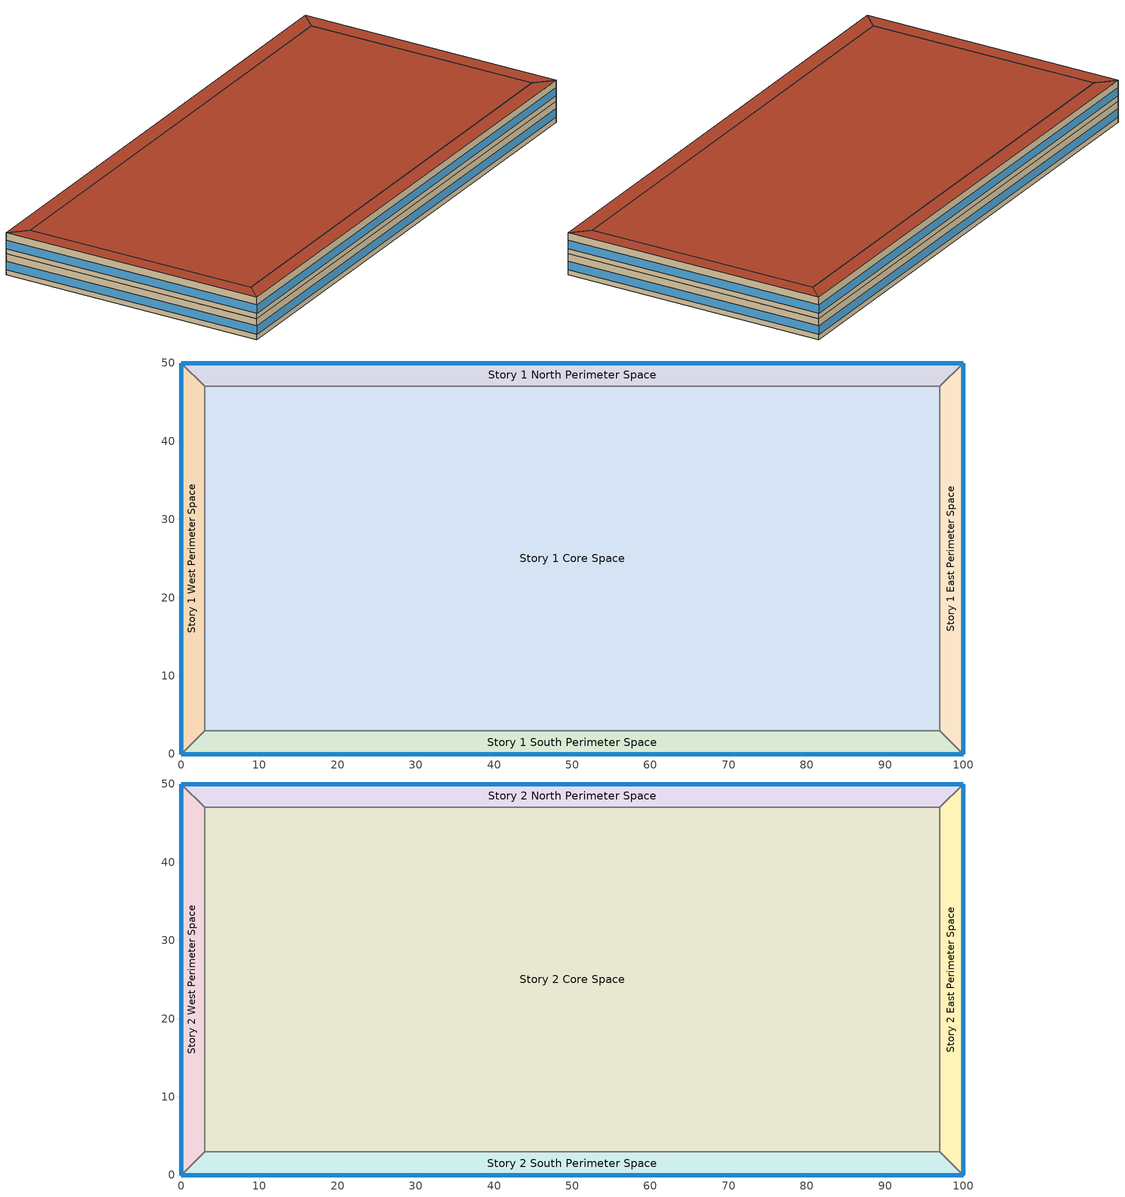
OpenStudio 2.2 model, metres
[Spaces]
Story 1 West Perimeter Space
 floor ground: 0,0 0,50 3,47 3,3 z0
 wall outside: 0,50 0,0 z0:4
 wall to Story 1 North Perimeter Space: 3,47 0,50 z0:4
 wall to Story 1 Core Space: 3,3 3,47 z0:4
 wall to Story 1 South Perimeter Space: 0,0 3,3 z0:4
 window: 0,49.97 0,0.03 z1:2.6
Story 1 North Perimeter Space
 floor ground: 0,50 100,50 97,47 3,47 z0
 wall outside: 100,50 0,50 z0:4
 wall to Story 1 East Perimeter Space: 97,47 100,50 z0:4
 wall to Story 1 Core Space: 3,47 97,47 z0:4
 window: 99.97,50 0.03,50 z1:2.6
Story 1 East Perimeter Space
 floor ground: 100,50 100,0 97,3 97,47 z0
 wall outside: 100,0 100,50 z0:4
 wall to Story 1 South Perimeter Space: 97,3 100,0 z0:4
 wall to Story 1 Core Space: 97,47 97,3 z0:4
 window: 100,0.03 100,49.97 z1:2.6
Story 1 South Perimeter Space
 floor ground: 100,0 0,0 3,3 97,3 z0
 wall outside: 0,0 100,0 z0:4
 wall to Story 1 Core Space: 97,3 3,3 z0:4
 window: 0.03,0 99.97,0 z1:2.6
Story 1 Core Space
 floor ground: 3,3 3,47 97,47 97,3 z0
Story 2 West Perimeter Space
 floor to Story 1 West Perimeter Space: 0,0 0,50 3,47 3,3 z4
 wall outside: 0,50 0,0 z4:8
 wall to Story 2 North Perimeter Space: 3,47 0,50 z4:8
 wall to Story 2 Core Space: 3,3 3,47 z4:8
 wall to Story 2 South Perimeter Space: 0,0 3,3 z4:8
 window: 0,49.97 0,0.03 z5:6.6
 roof outside: 3,3 3,47 0,50 0,0 z8
Story 2 North Perimeter Space
 floor to Story 1 North Perimeter Space: 0,50 100,50 97,47 3,47 z4
 wall outside: 100,50 0,50 z4:8
 wall to Story 2 East Perimeter Space: 97,47 100,50 z4:8
 wall to Story 2 Core Space: 3,47 97,47 z4:8
 window: 99.97,50 0.03,50 z5:6.6
 roof outside: 3,47 97,47 100,50 0,50 z8
Story 2 East Perimeter Space
 floor to Story 1 East Perimeter Space: 100,50 100,0 97,3 97,47 z4
 wall outside: 100,0 100,50 z4:8
 wall to Story 2 South Perimeter Space: 97,3 100,0 z4:8
 wall to Story 2 Core Space: 97,47 97,3 z4:8
 window: 100,0.03 100,49.97 z5:6.6
 roof outside: 97,47 97,3 100,0 100,50 z8
Story 2 South Perimeter Space
 floor to Story 1 South Perimeter Space: 100,0 0,0 3,3 97,3 z4
 wall outside: 0,0 100,0 z4:8
 wall to Story 2 Core Space: 97,3 3,3 z4:8
 window: 0.03,0 99.97,0 z5:6.6
 roof outside: 97,3 3,3 0,0 100,0 z8
Story 2 Core Space
 floor to Story 1 Core Space: 3,3 3,47 97,47 97,3 z4
 roof outside: 97,3 97,47 3,47 3,3 z8
[SizingPeriod:DesignDay] Barometric Pressure {Pa}=98934; Sky Clearness=0; Rain Indicator=0; Snow Indicator=0; Day of Month=21; Daylight Saving Time Indicator=0; Dry-Bulb Temperature Range Modifier Type=DefaultMultipliers
Name | Maximum Dry-Bulb Temperature {C} | Daily Dry-Bulb Temperature Range {deltaC} | Humidity Indicating Conditions at Maximum Dry-Bulb {BasedOnField A3} | Wind Speed {m/s} | Wind Direction {deg} | Month | Day Type | Humidity Indicating Type | Solar Model Indicator | ASHRAE Taub | ASHRAE Taud
Chicago Ohare Intl Ap Ann Clg .4% Condns WB=>MDB | 31.2 | 10.5 | 25.5 | 5.2 | 230 | 7 | SummerDesignDay | Wetbulb | ASHRAETau | 0.455 | 2.05
Chicago Ohare Intl Ap Ann Clg .4% Condns DP=>MDB | 28.9 | 10.5 | 23.8 | 5.2 | 230 | 7 | SummerDesignDay | Dewpoint | ASHRAETau | 0.455 | 2.05
Chicago Ohare Intl Ap Ann Htg Wind 99.6% Condns WS=>MCDB | -3.5 | 0 | -3.5 | 12.4 | 270 | 1 | WinterDesignDay | Wetbulb | ASHRAEClearSky
Chicago Ohare Intl Ap Ann Clg .4% Condns Enth=>MDB | 31.4 | 10.5 | 79200 | 5.2 | 230 | 7 | SummerDesignDay | Enthalpy | ASHRAETau | 0.455 | 2.05
Chicago Ohare Intl Ap Ann Hum_n 99.6% Condns DP=>MCDB | -19.2 | 0 | -25.7 | 4.9 | 270 | 1 | WinterDesignDay | Dewpoint | ASHRAEClearSky
Chicago Ohare Intl Ap Ann Clg .4% Condns DB=>MWB | 33.3 | 10.5 | 23.7 | 5.2 | 230 | 7 | SummerDesignDay | Wetbulb | ASHRAETau | 0.455 | 2.05
Chicago Ohare Intl Ap Ann Htg 99.6% Condns DB | -20 | 0 | -20 | 4.9 | 270 | 1 | WinterDesignDay | Wetbulb | ASHRAEClearSky
[Site]
Chicago Ohare Intl Ap: Latitude {deg}=41.98; Longitude {deg}=-87.92; Time Zone {hr}=-6; Elevation {m}=201
[Building]
OS:Building 1: Space Type=Baseline Model Space Type; Default Construction Set=ASHRAE_189.1-2009_ClimateZone 4-5 (mdoff)_ConstSet
[ClimateZones]
Climate Zone Institution Name 2=CEC; Climate Zone Document Name 2=California Climate Zone Descriptions; Climate Zone Document Year 2=1995
[Material]
Name | Roughness | Thickness | Conductivity | Density | Specific Heat | Thermal Absorptance | Solar Absorptance | Visible Absorptance
000_F08 Metal surface | Smooth | 0.0008 | 45.28 | 7824 | 500
000_F16 Acoustic tile | MediumSmooth | 0.0191 | 0.06 | 368 | 590
000_G01a 19mm gypsum board | MediumSmooth | 0.019 | 0.16 | 800 | 1090
000_G05 25mm wood | MediumSmooth | 0.0254 | 0.15 | 608 | 1630
000_I01 25mm insulation board | MediumRough | 0.0254 | 0.03 | 43 | 1210
000_M11 100mm lightweight concrete | MediumRough | 0.1016 | 0.53 | 1280 | 840
1/2IN Gypsum | Smooth | 0.0127 | 0.16 | 784.9 | 830 | 0.9 | 0.92 | 0.92
MAT-CC05 4 HW CONCRETE | Rough | 0.1016 | 1.311 | 2240 | 836.8 | 0.9 | 0.7 | 0.7
Metal Decking | MediumSmooth | 0.0015 | 45.006 | 7680 | 418.4 | 0.9 | 0.7 | 0.3
Roof Insulation [21] | MediumRough | 0.2105 | 0.049 | 265 | 836.8 | 0.9 | 0.7 | 0.7
Roof Membrane | VeryRough | 0.0095 | 0.16 | 1121.29 | 1460 | 0.9 | 0.7 | 0.7
Wall Insulation [39] | MediumRough | 0.1184 | 0.045 | 265 | 836.8 | 0.9 | 0.7 | 0.7
[Material:AirGap]
Name | Thermal Resistance
000_F04 Wall air space resistance | 0.15
000_F05 Ceiling air space resistance | 0.18
[Material:NoMass] Thermal Absorptance=0.9; Solar Absorptance=0.7
Name | Roughness | Thermal Resistance | Visible Absorptance
CP02 CARPET PAD | VeryRough | 0.2165 | 0.8
MAT-SHEATH | Rough | 0.3626 | 0.7
[WindowMaterial:Gas]
000_Air 13mm: Gas Type=Air; Thickness=0.0127
[WindowMaterial:Glazing] Optical Data Type=SpectralAverage; Thickness=0.003; Infrared Transmittance at Normal Incidence=0
Name | Solar Transmittance at Normal Incidence | Front Side Solar Reflectance at Normal Incidence | Back Side Solar Reflectance at Normal Incidence | Visible Transmittance at Normal Incidence | Front Side Visible Reflectance at Normal Incidence | Back Side Visible Reflectance at Normal Incidence | Front Side Infrared Hemispherical Emissivity | Back Side Infrared Hemispherical Emissivity | Conductivity | Dirt Correction Factor for Solar and Visible Transmittance | Solar Diffusing
000_Clear 3mm | 0.837 | 0.075 | 0.075 | 0.898 | 0.081 | 0.081 | 0.84 | 0.84 | 0.9
Theoretical Glass [207] | 0.3311 | 0.6189 | 0.6189 | 0.44 | 0.51 | 0.51 | 0.9 | 0.9 | 0.0133 | 1 | No
[Construction]
000_ExtSlabCarpet_4in_ClimateZone 1-8: MAT-CC05 4 HW CONCRETE, CP02 CARPET PAD
000_Exterior Door: 000_F08 Metal surface, 000_I01 25mm insulation board
000_Exterior Window: 000_Clear 3mm, 000_Air 13mm, 000_Clear 3mm
000_Interior Ceiling: 000_M11 100mm lightweight concrete, 000_F05 Ceiling air space resistance, 000_F16 Acoustic tile
000_Interior Door; 000_Interior Partition: 000_G05 25mm wood
000_Interior Floor: 000_F16 Acoustic tile, 000_F05 Ceiling air space resistance, 000_M11 100mm lightweight concrete
000_Interior Wall: 000_G01a 19mm gypsum board, 000_F04 Wall air space resistance, 000_G01a 19mm gypsum board
000_Interior Window: 000_Clear 3mm
ASHRAE_189.1-2009_ExtRoof_IEAD_ClimateZone 2-5: Roof Membrane, Roof Insulation [21], Metal Decking
ASHRAE_189.1-2009_ExtWall_SteelFrame_ClimateZone 4-8: MAT-SHEATH, Wall Insulation [39], 1/2IN Gypsum
ASHRAE_189.1-2009_ExtWindow_ClimateZone 4-5: Theoretical Glass [207]
[DefaultConstructionSet]
ASHRAE_189.1-2009_ClimateZone 4-5 (mdoff)_ConstSet: Default Exterior Surface Constructions=ASHRAE_189.1-2009_ClimateZone 4-5 (mdoff)_Exterior_DefSurfCons; Default Interior Surface Constructions=000_Interior_DefSurfCons; Default Ground Contact Surface Constructions=000_Ground_DefSurfCons; Default Exterior SubSurface Constructions=ASHRAE_189.1-2009_ClimateZone 4-5 (mdoff)_Exterior_DefSubCons; Default Interior SubSurface Constructions=000_Interior_DefSubCons; Interior Partition Construction=000_Interior Partition
[DefaultSubSurfaceConstructions] Glass Door Construction=000_Exterior Window; Skylight Construction=000_Exterior Window; Tubular Daylight Dome Construction=000_Interior Window; Tubular Daylight Diffuser Construction=000_Interior Window
Name | Fixed Window Construction | Operable Window Construction | Door Construction
000_Interior_DefSubCons | 000_Interior Window | 000_Interior Window | 000_Interior Door
ASHRAE_189.1-2009_ClimateZone 4-5 (mdoff)_Exterior_DefSubCons | ASHRAE_189.1-2009_ExtWindow_ClimateZone 4-5 | ASHRAE_189.1-2009_ExtWindow_ClimateZone 4-5 | 000_Exterior Door
[DefaultSurfaceConstructions]
Name | Floor Construction | Wall Construction | Roof Ceiling Construction
000_Ground_DefSurfCons | 000_ExtSlabCarpet_4in_ClimateZone 1-8 | 000_ExtSlabCarpet_4in_ClimateZone 1-8 | 000_ExtSlabCarpet_4in_ClimateZone 1-8
000_Interior_DefSurfCons | 000_Interior Floor | 000_Interior Wall | 000_Interior Ceiling
ASHRAE_189.1-2009_ClimateZone 4-5 (mdoff)_Exterior_DefSurfCons | 000_ExtSlabCarpet_4in_ClimateZone 1-8 | ASHRAE_189.1-2009_ExtWall_SteelFrame_ClimateZone 4-8 | ASHRAE_189.1-2009_ExtRoof_IEAD_ClimateZone 2-5
[BuildingStory] Nominal Floor to Floor Height {m}=4
Name | Nominal Z Coordinate {m}
Story 1 | 0
Story 2 | 4
[Space]
Name | Building Story | Thermal Zone
Story 1 West Perimeter Space | Story 1 | Thermal Zone 4
Story 1 North Perimeter Space | Story 1 | Thermal Zone 10
Story 1 East Perimeter Space | Story 1 | Thermal Zone 7
Story 1 South Perimeter Space | Story 1 | Thermal Zone 6
Story 1 Core Space | Story 1 | Thermal Zone 8
Story 2 West Perimeter Space | Story 2 | Thermal Zone 2
Story 2 North Perimeter Space | Story 2 | Thermal Zone 9
Story 2 East Perimeter Space | Story 2 | Thermal Zone 3
Story 2 South Perimeter Space | Story 2 | Thermal Zone 1
Story 2 Core Space | Story 2 | Thermal Zone 5
[ThermalZone] Thermostat=Thermostat Setpoint Dual Setpoint 1; Use Ideal Air Loads=No
Thermal Zone 1; Thermal Zone 2; Thermal Zone 3; Thermal Zone 4; Thermal Zone 5; Thermal Zone 6; Thermal Zone 7; Thermal Zone 8; Thermal Zone 9; Thermal Zone 10
[Sizing:Zone] Zone Cooling Design Supply Air Temperature Input Method=SupplyAirTemperature; Zone Cooling Design Supply Air Temperature {C}=14; Zone Cooling Design Supply Air Temperature Difference {deltaC}=11.11; Zone Heating Design Supply Air Temperature Input Method=SupplyAirTemperature; Zone Heating Design Supply Air Temperature {C}=40; Zone Heating Design Supply Air Temperature Difference {deltaC}=11.11; Zone Cooling Design Supply Air Humidity Ratio {kg-H2O/kg-air}=0.0085; Zone Heating Design Supply Air Humidity Ratio {kg-H2O/kg-air}=0.008; Cooling Design Air Flow Method=DesignDay; Heating Design Air Flow Method=DesignDay; Account for Dedicated Outdoor Air System=No; Dedicated Outdoor Air System Control Strategy=NeutralSupplyAir; Dedicated Outdoor Air Low Setpoint Temperature for Design {C}=Autosize; Dedicated Outdoor Air High Setpoint Temperature for Design {C}=Autosize
Thermal Zone 1; Thermal Zone 2; Thermal Zone 3; Thermal Zone 4; Thermal Zone 5; Thermal Zone 6; Thermal Zone 7; Thermal Zone 8; Thermal Zone 9; Thermal Zone 10
[Zone equipment]
Thermal Zone 1: Zone HVAC Packaged Terminal Heat Pump 4
Thermal Zone 2: Zone HVAC Packaged Terminal Heat Pump 10
Thermal Zone 3: Zone HVAC Packaged Terminal Heat Pump 6
Thermal Zone 4: Zone HVAC Packaged Terminal Heat Pump 9
Thermal Zone 5: Zone HVAC Packaged Terminal Heat Pump 5
Thermal Zone 6: Zone HVAC Packaged Terminal Heat Pump 3
Thermal Zone 7: Zone HVAC Packaged Terminal Heat Pump 8
Thermal Zone 8: Zone HVAC Packaged Terminal Heat Pump 2
Thermal Zone 9: Zone HVAC Packaged Terminal Heat Pump 7
Thermal Zone 10: Zone HVAC Packaged Terminal Heat Pump 1
[Fan:ConstantVolume] Pressure Rise {Pa}=300; Maximum Flow Rate {m3/s}=AutoSize
Name | Availability Schedule
Fan Constant Volume 1 | Always_On
Fan Constant Volume 2 | Always_On 1
Fan Constant Volume 3 | Always_On 2
Fan Constant Volume 4 | Always_On 3
Fan Constant Volume 5 | Always_On 4
Fan Constant Volume 6 | Always_On 5
Fan Constant Volume 7 | Always_On 6
Fan Constant Volume 8 | Always_On 7
Fan Constant Volume 9 | Always_On 8
Fan Constant Volume 10 | Always_On 9
[Coil:Heating:Electric]
Name | Availability Schedule
Coil Heating Electric 1 | Always_On
Coil Heating Electric 2 | Always_On 1
Coil Heating Electric 3 | Always_On 2
Coil Heating Electric 4 | Always_On 3
Coil Heating Electric 5 | Always_On 4
Coil Heating Electric 6 | Always_On 5
Coil Heating Electric 7 | Always_On 6
Coil Heating Electric 8 | Always_On 7
Coil Heating Electric 9 | Always_On 8
Coil Heating Electric 10 | Always_On 9
[Coil:Cooling:DX:SingleSpeed] Rated Total Cooling Capacity {W}=autosize; Rated Sensible Heat Ratio=autosize; Rated COP {W/W}=3; Rated Air Flow Rate {m3/s}=autosize; Rated Evaporator Fan Power Per Volume Flow Rate {W/(m3/s)}=773.3; Condenser Type=AirCooled; Evaporative Condenser Effectiveness=0; Evaporative Condenser Air Flow Rate {m3/s}=Autosize; Evaporative Condenser Pump Rated Power Consumption {W}=Autosize; Crankcase Heater Capacity {W}=0; Maximum Outdoor Dry-Bulb Temperature for Crankcase Heater Operation {C}=0; Basin Heater Capacity {W/K}=0; Basin Heater Setpoint Temperature {C}=10
Name | Availability Schedule | Total Cooling Capacity Function of Temperature Curve | Total Cooling Capacity Function of Flow Fraction Curve | Energy Input Ratio Function of Temperature Curve | Energy Input Ratio Function of Flow Fraction Curve | Part Load Fraction Correlation Curve
Coil Cooling DX Single Speed 1 | Always_On | Curve Biquadratic 1 | Curve Quadratic 1 | Curve Biquadratic 2 | Curve Quadratic 2 | Curve Quadratic 3
Coil Cooling DX Single Speed 2 | Always_On 1 | Curve Biquadratic 3 | Curve Quadratic 6 | Curve Biquadratic 4 | Curve Quadratic 7 | Curve Quadratic 8
Coil Cooling DX Single Speed 3 | Always_On 2 | Curve Biquadratic 5 | Curve Quadratic 11 | Curve Biquadratic 6 | Curve Quadratic 12 | Curve Quadratic 13
Coil Cooling DX Single Speed 4 | Always_On 3 | Curve Biquadratic 7 | Curve Quadratic 16 | Curve Biquadratic 8 | Curve Quadratic 17 | Curve Quadratic 18
Coil Cooling DX Single Speed 5 | Always_On 4 | Curve Biquadratic 9 | Curve Quadratic 21 | Curve Biquadratic 10 | Curve Quadratic 22 | Curve Quadratic 23
Coil Cooling DX Single Speed 6 | Always_On 5 | Curve Biquadratic 11 | Curve Quadratic 26 | Curve Biquadratic 12 | Curve Quadratic 27 | Curve Quadratic 28
Coil Cooling DX Single Speed 7 | Always_On 6 | Curve Biquadratic 13 | Curve Quadratic 31 | Curve Biquadratic 14 | Curve Quadratic 32 | Curve Quadratic 33
Coil Cooling DX Single Speed 8 | Always_On 7 | Curve Biquadratic 15 | Curve Quadratic 36 | Curve Biquadratic 16 | Curve Quadratic 37 | Curve Quadratic 38
Coil Cooling DX Single Speed 9 | Always_On 8 | Curve Biquadratic 17 | Curve Quadratic 41 | Curve Biquadratic 18 | Curve Quadratic 42 | Curve Quadratic 43
Coil Cooling DX Single Speed 10 | Always_On 9 | Curve Biquadratic 19 | Curve Quadratic 46 | Curve Biquadratic 20 | Curve Quadratic 47 | Curve Quadratic 48
[Coil:Heating:DX:SingleSpeed] Rated Total Heating Capacity {W}=Autosize; Rated COP {W/W}=5; Rated Air Flow Rate {m3/s}=Autosize; Rated Supply Fan Power Per Volume Flow Rate {W/(m3/s)}=773.3; Defrost Strategy=Resistive; Defrost Control=Timed; Defrost Time Period Fraction=0.166667; Resistive Defrost Heater Capacity {W}=2000
Name | Availability Schedule | Total Heating Capacity Function of Temperature Curve | Total Heating Capacity Function of Flow Fraction Curve | Energy Input Ratio Function of Temperature Curve | Energy Input Ratio Function of Flow Fraction Curve | Part Load Fraction Correlation Curve
Coil Heating DX Single Speed 1 | Always_On | Curve Cubic 1 | Curve Cubic 2 | Curve Cubic 3 | Curve Quadratic 4 | Curve Quadratic 5
Coil Heating DX Single Speed 2 | Always_On 1 | Curve Cubic 4 | Curve Cubic 5 | Curve Cubic 6 | Curve Quadratic 9 | Curve Quadratic 10
Coil Heating DX Single Speed 3 | Always_On 2 | Curve Cubic 7 | Curve Cubic 8 | Curve Cubic 9 | Curve Quadratic 14 | Curve Quadratic 15
Coil Heating DX Single Speed 4 | Always_On 3 | Curve Cubic 10 | Curve Cubic 11 | Curve Cubic 12 | Curve Quadratic 19 | Curve Quadratic 20
Coil Heating DX Single Speed 5 | Always_On 4 | Curve Cubic 13 | Curve Cubic 14 | Curve Cubic 15 | Curve Quadratic 24 | Curve Quadratic 25
Coil Heating DX Single Speed 6 | Always_On 5 | Curve Cubic 16 | Curve Cubic 17 | Curve Cubic 18 | Curve Quadratic 29 | Curve Quadratic 30
Coil Heating DX Single Speed 7 | Always_On 6 | Curve Cubic 19 | Curve Cubic 20 | Curve Cubic 21 | Curve Quadratic 34 | Curve Quadratic 35
Coil Heating DX Single Speed 8 | Always_On 7 | Curve Cubic 22 | Curve Cubic 23 | Curve Cubic 24 | Curve Quadratic 39 | Curve Quadratic 40
Coil Heating DX Single Speed 9 | Always_On 8 | Curve Cubic 25 | Curve Cubic 26 | Curve Cubic 27 | Curve Quadratic 44 | Curve Quadratic 45
Coil Heating DX Single Speed 10 | Always_On 9 | Curve Cubic 28 | Curve Cubic 29 | Curve Cubic 30 | Curve Quadratic 49 | Curve Quadratic 50
[ZoneHVAC:PackagedTerminalHeatPump] Supply Air Flow Rate During Cooling Operation {m3/s}=Autosize; Supply Air Flow Rate During Heating Operation {m3/s}=Autosize; Supply Air Flow Rate When No Cooling or Heating is Needed {m3/s}=Autosize; Outdoor Air Flow Rate During Cooling Operation {m3/s}=Autosize; Outdoor Air Flow Rate During Heating Operation {m3/s}=Autosize; Outdoor Air Flow Rate When No Cooling or Heating is Needed {m3/s}=Autosize; Maximum Supply Air Temperature from Supplemental Heater {C}=Autosize
Name | Availability Schedule | Supply Air Fan | Heating Coil | Cooling Coil | Supplemental Heating Coil
Zone HVAC Packaged Terminal Heat Pump 1 | Always_On | Fan Constant Volume 1 | Coil Heating DX Single Speed 1 | Coil Cooling DX Single Speed 1 | Coil Heating Electric 1
Zone HVAC Packaged Terminal Heat Pump 2 | Always_On 1 | Fan Constant Volume 2 | Coil Heating DX Single Speed 2 | Coil Cooling DX Single Speed 2 | Coil Heating Electric 2
Zone HVAC Packaged Terminal Heat Pump 3 | Always_On 2 | Fan Constant Volume 3 | Coil Heating DX Single Speed 3 | Coil Cooling DX Single Speed 3 | Coil Heating Electric 3
Zone HVAC Packaged Terminal Heat Pump 4 | Always_On 3 | Fan Constant Volume 4 | Coil Heating DX Single Speed 4 | Coil Cooling DX Single Speed 4 | Coil Heating Electric 4
Zone HVAC Packaged Terminal Heat Pump 5 | Always_On 4 | Fan Constant Volume 5 | Coil Heating DX Single Speed 5 | Coil Cooling DX Single Speed 5 | Coil Heating Electric 5
Zone HVAC Packaged Terminal Heat Pump 6 | Always_On 5 | Fan Constant Volume 6 | Coil Heating DX Single Speed 6 | Coil Cooling DX Single Speed 6 | Coil Heating Electric 6
Zone HVAC Packaged Terminal Heat Pump 7 | Always_On 6 | Fan Constant Volume 7 | Coil Heating DX Single Speed 7 | Coil Cooling DX Single Speed 7 | Coil Heating Electric 7
Zone HVAC Packaged Terminal Heat Pump 8 | Always_On 7 | Fan Constant Volume 8 | Coil Heating DX Single Speed 8 | Coil Cooling DX Single Speed 8 | Coil Heating Electric 8
Zone HVAC Packaged Terminal Heat Pump 9 | Always_On 8 | Fan Constant Volume 9 | Coil Heating DX Single Speed 9 | Coil Cooling DX Single Speed 9 | Coil Heating Electric 9
Zone HVAC Packaged Terminal Heat Pump 10 | Always_On 9 | Fan Constant Volume 10 | Coil Heating DX Single Speed 10 | Coil Cooling DX Single Speed 10 | Coil Heating Electric 10
[ThermostatSetpoint:DualSetpoint]
Thermostat Setpoint Dual Setpoint 1: Heating Setpoint Temperature Schedule=Heating Sch; Cooling Setpoint Temperature Schedule=Cooling Sch
[SpaceType]
Baseline Model Space Type: Default Schedule Set=Baseline Model Schedule Set; Design Specification Outdoor Air Object=Baseline Model OA
[DefaultScheduleSet]
Baseline Model Schedule Set: Number of People Schedule=Baseline Model People Lights and Equipment Schedule; People Activity Level Schedule=Baseline Model People Activity Schedule; Lighting Schedule=Baseline Model People Lights and Equipment Schedule; Electric Equipment Schedule=Baseline Model People Lights and Equipment Schedule; Infiltration Schedule=Baseline Model Infiltration Schedule
[DesignSpecification:OutdoorAir]
Baseline Model OA: Outdoor Air Method=Sum; Outdoor Air Flow per Person {m3/s-person}=0.00943895
[SpaceInfiltration:DesignFlowRate]
Baseline Model Infiltration: Space or SpaceType=Baseline Model Space Type; Design Flow Rate Calculation Method=Flow/ExteriorArea; Flow per Exterior Surface Area {m3/s-m2}=0.0003048
[People:Definition]
Baseline Model People Definition: Number of People Calculation Method=People/Area; People per Space Floor Area {person/m2}=0.0538196; Fraction Radiant=0.3
[People]
Baseline Model People: People Definition=Baseline Model People Definition; Space or SpaceType=Baseline Model Space Type
[Lights:Definition]
Baseline Model Lights Definition: Design Level Calculation Method=Watts/Area; Watts per Space Floor Area {W/m2}=10.7639
[Lights]
Baseline Model Lights: Lights Definition=Baseline Model Lights Definition; Space or SpaceType=Baseline Model Space Type
[ElectricEquipment:Definition]
Baseline Model Electric Equipment Definition: Design Level Calculation Method=Watts/Area; Watts per Space Floor Area {W/m2}=10.7639
[ElectricEquipment]
Baseline Model Electric Equipment: Electric Equipment Definition=Baseline Model Electric Equipment Definition; Space or SpaceType=Baseline Model Space Type
[Schedule:Ruleset]
Name | Default Day Schedule | Summer Design Day Schedule | Winter Design Day Schedule
Always_On | Always_On_Default | Always_On_Summer_Design_Day | Always_On_Winter_Design_Day
Always_On 1 | Always_On_Default 1 | Always_On_Summer_Design_Day 1 | Always_On_Winter_Design_Day 1
Always_On 2 | Always_On_Default 2 | Always_On_Summer_Design_Day 2 | Always_On_Winter_Design_Day 2
Always_On 3 | Always_On_Default 3 | Always_On_Summer_Design_Day 3 | Always_On_Winter_Design_Day 3
Always_On 4 | Always_On_Default 4 | Always_On_Summer_Design_Day 4 | Always_On_Winter_Design_Day 4
Always_On 5 | Always_On_Default 5 | Always_On_Summer_Design_Day 5 | Always_On_Winter_Design_Day 5
Always_On 6 | Always_On_Default 6 | Always_On_Summer_Design_Day 6 | Always_On_Winter_Design_Day 6
Always_On 7 | Always_On_Default 7 | Always_On_Summer_Design_Day 7 | Always_On_Winter_Design_Day 7
Always_On 8 | Always_On_Default 8 | Always_On_Summer_Design_Day 8 | Always_On_Winter_Design_Day 8
Always_On 9 | Always_On_Default 9 | Always_On_Summer_Design_Day 9 | Always_On_Winter_Design_Day 9
Cooling Sch | Cooling Sch Default
Heating Sch | Heating Sch Default
Baseline Model Infiltration Schedule | Baseline Model Infiltration Schedule Schedule All Days | Baseline Model Infiltration Schedule Summer Design Day | Baseline Model Infiltration Schedule Winter Design Day
Baseline Model People Lights and Equipment Schedule | Baseline Model People Lights and Equipment Schedule Schedule Week Day | Baseline Model People Lights and Equipment Schedule Summer Design Day | Baseline Model People Lights and Equipment Schedule Winter Design Day
Baseline Model People Activity Schedule | Baseline Model People Activity Schedule Default
[Schedule:Day]
Always_On_Default; Always_On_Summer_Design_Day; Always_On_Winter_Design_Day; Always_On_Default 1; Always_On_Summer_Design_Day 1; Always_On_Winter_Design_Day 1; Always_On_Default 2; Always_On_Summer_Design_Day 2; Always_On_Winter_Design_Day 2; Always_On_Default 3; Always_On_Summer_Design_Day 3; Always_On_Winter_Design_Day 3; Always_On_Default 4; Always_On_Summer_Design_Day 4; Always_On_Winter_Design_Day 4; Always_On_Default 5; Always_On_Summer_Design_Day 5; Always_On_Winter_Design_Day 5; Always_On_Default 6; Always_On_Summer_Design_Day 6; Always_On_Winter_Design_Day 6; Always_On_Default 7; Always_On_Summer_Design_Day 7; Always_On_Winter_Design_Day 7; Always_On_Default 8; Always_On_Summer_Design_Day 8; Always_On_Winter_Design_Day 8; Always_On_Default 9; Always_On_Summer_Design_Day 9; Always_On_Winter_Design_Day 9; Baseline Model Infiltration Schedule Winter Design Day; Baseline Model Infiltration Schedule Summer Design Day; Baseline Model People Lights and Equipment Schedule Summer Design Day: 24, 0, 1
Cooling Sch Default: 24, 0, 28
Heating Sch Default: 24, 0, 24
Baseline Model Infiltration Schedule Schedule All Days: 6, 0, 1, 22, 0, 0.25, 24, 0, 1
Baseline Model People Lights and Equipment Schedule Schedule Week Day: 6, 0, 0, 7, 0, 0.1, 8, 0, 0.2, 12, 0, 0.95, 13, 0, 0.5, 17, 0, 0.95, 18, 0, 0.7, 20, 0, 0.4, 22, 0, 0.1, 24, 0, 0.05
Baseline Model People Lights and Equipment Schedule Winter Design Day; Baseline Model People Lights and Equipment Schedule Schedule Sunday: 24, 0, 0
Baseline Model People Lights and Equipment Schedule Saturday: 6, 0, 0, 8, 0, 0.1, 14, 0, 0.5, 17, 0, 0.1, 24, 0, 0
Baseline Model People Activity Schedule Default: 24, 0, 120
[Curve:Biquadratic] Minimum Value of x {BasedOnField A2}=17; Maximum Value of x {BasedOnField A2}=22; Minimum Value of y {BasedOnField A3}=13; Maximum Value of y {BasedOnField A3}=46
Name | Coefficient1 Constant | Coefficient2 x | Coefficient3 x**2 | Coefficient4 y | Coefficient5 y**2 | Coefficient6 x*y
Curve Biquadratic 1; Curve Biquadratic 3; Curve Biquadratic 5; Curve Biquadratic 7; Curve Biquadratic 9; Curve Biquadratic 11; Curve Biquadratic 13; Curve Biquadratic 15; Curve Biquadratic 17; Curve Biquadratic 19 | 0.942588 | 0.00954335 | 0.0018423 | -0.0110427 | 5.249e-06 | -9.72e-06
Curve Biquadratic 2; Curve Biquadratic 4; Curve Biquadratic 6; Curve Biquadratic 8; Curve Biquadratic 10; Curve Biquadratic 12; Curve Biquadratic 14; Curve Biquadratic 16; Curve Biquadratic 18; Curve Biquadratic 20 | 0.342414 | 0.034885 | -0.0006237 | 0.00497722 | 0.000437951 | -0.000728028
[Curve:Quadratic]
Name | Coefficient1 Constant | Coefficient2 x | Coefficient3 x**2 | Minimum Value of x {BasedOnField A2} | Maximum Value of x {BasedOnField A2}
Curve Quadratic 1; Curve Quadratic 6; Curve Quadratic 11; Curve Quadratic 16; Curve Quadratic 21; Curve Quadratic 26; Curve Quadratic 31; Curve Quadratic 36; Curve Quadratic 41; Curve Quadratic 46 | 0.718954 | 0.435436 | -0.154193 | 0.75 | 1.25
Curve Quadratic 2; Curve Quadratic 7; Curve Quadratic 12; Curve Quadratic 17; Curve Quadratic 22; Curve Quadratic 27; Curve Quadratic 32; Curve Quadratic 37; Curve Quadratic 42; Curve Quadratic 47 | 1.1552 | -0.1808 | 0.0256 | 0.5 | 1.5
Curve Quadratic 3; Curve Quadratic 5; Curve Quadratic 8; Curve Quadratic 10; Curve Quadratic 13; Curve Quadratic 15; Curve Quadratic 18; Curve Quadratic 20; Curve Quadratic 23; Curve Quadratic 25; Curve Quadratic 28; Curve Quadratic 30; Curve Quadratic 33; Curve Quadratic 35; Curve Quadratic 38; Curve Quadratic 40; Curve Quadratic 43; Curve Quadratic 45; Curve Quadratic 48; Curve Quadratic 50 | 0.75 | 0.25 | 0 | 0 | 1
Curve Quadratic 4; Curve Quadratic 9; Curve Quadratic 14; Curve Quadratic 19; Curve Quadratic 24; Curve Quadratic 29; Curve Quadratic 34; Curve Quadratic 39; Curve Quadratic 44; Curve Quadratic 49 | 1.3824 | -0.4336 | 0.0512 | 0 | 1
[Curve:Cubic]
Name | Coefficient1 Constant | Coefficient2 x | Coefficient3 x**2 | Coefficient4 x**3 | Minimum Value of x {BasedOnField A2} | Maximum Value of x {BasedOnField A2}
Curve Cubic 1; Curve Cubic 4; Curve Cubic 7; Curve Cubic 10; Curve Cubic 13; Curve Cubic 16; Curve Cubic 19; Curve Cubic 22; Curve Cubic 25; Curve Cubic 28 | 0.758746 | 0.027626 | 0.000148716 | 3.4992e-06 | -20 | 20
Curve Cubic 2; Curve Cubic 5; Curve Cubic 8; Curve Cubic 11; Curve Cubic 14; Curve Cubic 17; Curve Cubic 20; Curve Cubic 23; Curve Cubic 26; Curve Cubic 29 | 0.84 | 0.16 | 0 | 0 | 0.5 | 1.5
Curve Cubic 3; Curve Cubic 6; Curve Cubic 9; Curve Cubic 12; Curve Cubic 15; Curve Cubic 18; Curve Cubic 21; Curve Cubic 24; Curve Cubic 27; Curve Cubic 30 | 1.19248 | -0.0300438 | 0.00103745 | -2.3328e-05 | -20 | 20
[Schedule:Rule] Schedule Ruleset=Baseline Model People Lights and Equipment Schedule
Name | Rule Order | Day Schedule | Apply Saturday | Apply Sunday
Baseline Model People Lights and Equipment Schedule Saturday Rule | 1 | Baseline Model People Lights and Equipment Schedule Saturday | Yes
Baseline Model People Lights and Equipment Schedule Sunday Rule | 0 | Baseline Model People Lights and Equipment Schedule Schedule Sunday |  | Yes
